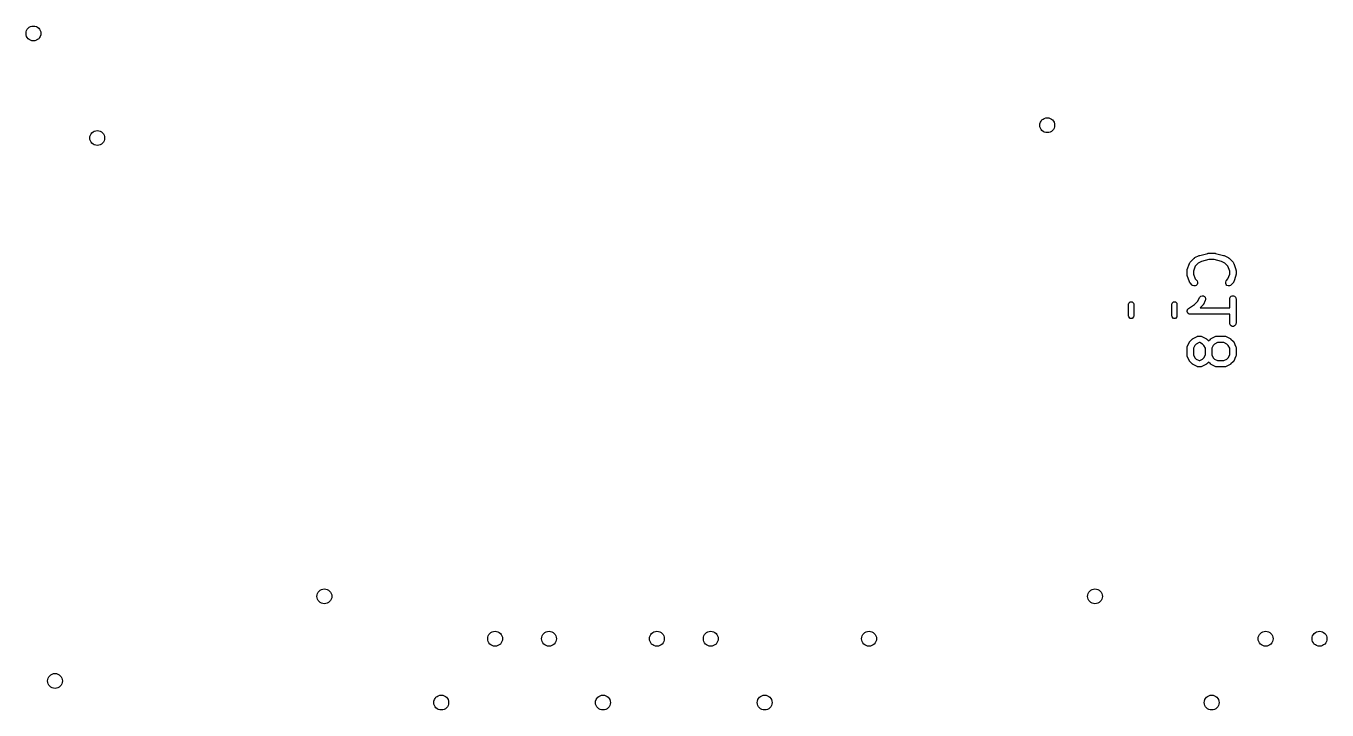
# Model space of a CAD drawing. Extents: x 2.52 to 5.05, y -5.23 to -2.64.
# Drawn here: x 2.523 to 3.73, y -5.227 to -4.593 of the extents above; entities that cross this region are included whole.
import ezdxf

# ---------------------------------------------------------------- set-up
doc = ezdxf.new("R2010")
doc.units = 0
doc.header["$MEASUREMENT"] = 0
doc.layers.add('BLACK', color=7, linetype='CONTINUOUS')

msp = doc.modelspace()

# ---------------------------------------------------------------- linework, layer by layer
at = {"layer": 'BLACK', "linetype": 'CONTINUOUS'}
for p, q in [((3.6, -4.8188), (3.6019, -4.8132)), ((3.6019, -4.8132), (3.6021, -4.8127)), ((3.6021, -4.8127), (3.6022, -4.8126)), ((3.6022, -4.8126), (3.6023, -4.8125)), ((3.6023, -4.8125), (3.6026, -4.812)), ((3.6026, -4.812), (3.6064, -4.8083)), ((3.6064, -4.8083), (3.6066, -4.8081)), ((3.6066, -4.8081), (3.6066, -4.808)), ((3.6066, -4.808), (3.6067, -4.808)), ((3.6067, -4.808), (3.6068, -4.8079)), ((3.6068, -4.8079), (3.6069, -4.8079)), ((3.6069, -4.8079), (3.6071, -4.8077)), ((3.6071, -4.8077), (3.6109, -4.8059)), ((3.6102, -4.8128), (3.6073, -4.8157)), ((3.6132, -4.8113), (3.6102, -4.8128)), ((3.6109, -4.8058), (3.6112, -4.8057)), ((3.6109, -4.8059), (3.6109, -4.8058)), ((3.6109, -4.8058), (3.6109, -4.8058)), ((3.6112, -4.8057), (3.6114, -4.8056)), ((3.6114, -4.8056), (3.6115, -4.8056)), ((3.6115, -4.8056), (3.619, -4.8038)), ((3.6115, -4.8056), (3.6115, -4.8056)), ((3.6201, -4.8096), (3.6132, -4.8113)), ((3.619, -4.8038), (3.6191, -4.8037)), ((3.6191, -4.8037), (3.6191, -4.8037)), ((3.6191, -4.8037), (3.6193, -4.8037)), ((3.6193, -4.8037), (3.6196, -4.8037)), ((3.6196, -4.8037), (3.6196, -4.8037)), ((3.6196, -4.8037), (3.6197, -4.8037)), ((3.6197, -4.8037), (3.6253, -4.8037)), ((3.625, -4.8096), (3.6201, -4.8096)), ((3.6318, -4.8113), (3.625, -4.8096)), ((3.6253, -4.8037), (3.6254, -4.8037)), ((3.6254, -4.8037), (3.6255, -4.8037)), ((3.6255, -4.8037), (3.6257, -4.8037)), ((3.6257, -4.8037), (3.6259, -4.8037)), ((3.6259, -4.8037), (3.6259, -4.8037)), ((3.6259, -4.8037), (3.626, -4.8038)), ((3.626, -4.8038), (3.6335, -4.8056)), ((3.6348, -4.8128), (3.6318, -4.8113)), ((3.6335, -4.8056), (3.6336, -4.8056)), ((3.6336, -4.8056), (3.6336, -4.8056)), ((3.6336, -4.8056), (3.6339, -4.8057)), ((3.6339, -4.8057), (3.6341, -4.8058)), ((3.6341, -4.8058), (3.6341, -4.8058)), ((3.6341, -4.8058), (3.6342, -4.8059)), ((3.6342, -4.8059), (3.6379, -4.8077)), ((3.6377, -4.8157), (3.6348, -4.8128)), ((3.6379, -4.8077), (3.6381, -4.8079)), ((3.6381, -4.8079), (3.6382, -4.8079)), ((3.6382, -4.8079), (3.6383, -4.808)), ((3.6383, -4.808), (3.6384, -4.808)), ((3.6384, -4.808), (3.6384, -4.8081)), ((3.6384, -4.8081), (3.6387, -4.8083)), ((3.6387, -4.8083), (3.6424, -4.812)), ((3.6424, -4.812), (3.6428, -4.8125)), ((3.6428, -4.8125), (3.6428, -4.8126)), ((3.6428, -4.8126), (3.6429, -4.8127)), ((3.6429, -4.8127), (3.6431, -4.8132)), ((3.6431, -4.8132), (3.645, -4.8188)), ((3.5999, -4.8192), (3.6, -4.8191)), ((3.5999, -4.8193), (3.5999, -4.8192)), ((3.5999, -4.8194), (3.5999, -4.8193)), ((3.5999, -4.8197), (3.5999, -4.8194)), ((3.5999, -4.8194), (3.5999, -4.8194)), ((3.5999, -4.8235), (3.5999, -4.8197)), ((3.5999, -4.8238), (3.5999, -4.8235)), ((3.5999, -4.8239), (3.5999, -4.8238)), ((3.5999, -4.824), (3.5999, -4.8239)), ((3.5999, -4.8241), (3.5999, -4.824)), ((3.6, -4.8241), (3.5999, -4.8241)), ((3.6, -4.8191), (3.6, -4.8188)), ((3.6, -4.8244), (3.6, -4.8241)), ((3.6019, -4.83), (3.6, -4.8244)), ((3.6073, -4.8157), (3.6058, -4.8202)), ((3.6058, -4.8202), (3.6058, -4.823)), ((3.6058, -4.823), (3.6073, -4.8275)), ((3.6393, -4.8202), (3.6377, -4.8157)), ((3.6377, -4.8275), (3.6393, -4.823)), ((3.6393, -4.823), (3.6393, -4.8202)), ((3.645, -4.8244), (3.6431, -4.83)), ((3.645, -4.8188), (3.6451, -4.8191)), ((3.6451, -4.8241), (3.645, -4.8244)), ((3.6451, -4.8191), (3.6451, -4.8192)), ((3.6451, -4.8192), (3.6451, -4.8193)), ((3.6451, -4.8193), (3.6451, -4.8194)), ((3.6451, -4.8194), (3.6451, -4.8194)), ((3.6451, -4.8194), (3.6452, -4.8197)), ((3.6452, -4.8235), (3.6451, -4.8238)), ((3.6451, -4.8238), (3.6451, -4.8239)), ((3.6451, -4.8239), (3.6451, -4.824)), ((3.6451, -4.824), (3.6451, -4.8241)), ((3.6451, -4.8241), (3.6451, -4.8241)), ((3.6452, -4.8197), (3.6452, -4.8235)), ((3.6021, -4.8306), (3.6019, -4.83)), ((3.6022, -4.8307), (3.6021, -4.8306)), ((3.6023, -4.8308), (3.6022, -4.8307)), ((3.6026, -4.8312), (3.6023, -4.8308)), ((3.6045, -4.8331), (3.6026, -4.8312)), ((3.6049, -4.8334), (3.6045, -4.8331)), ((3.606, -4.8339), (3.6049, -4.8334)), ((3.6072, -4.8339), (3.606, -4.8339)), ((3.6082, -4.8334), (3.6072, -4.8339)), ((3.6073, -4.8275), (3.6087, -4.8289)), ((3.609, -4.8326), (3.6082, -4.8334)), ((3.6087, -4.8289), (3.609, -4.8293)), ((3.609, -4.8293), (3.6095, -4.8304)), ((3.6095, -4.8316), (3.609, -4.8326)), ((3.6095, -4.8304), (3.6095, -4.8316)), ((3.6356, -4.8304), (3.636, -4.8293)), ((3.6356, -4.8316), (3.6356, -4.8304)), ((3.636, -4.8326), (3.6356, -4.8316)), ((3.636, -4.8293), (3.6364, -4.8289)), ((3.6368, -4.8334), (3.636, -4.8326)), ((3.6364, -4.8289), (3.6377, -4.8275)), ((3.6379, -4.8339), (3.6368, -4.8334)), ((3.639, -4.8339), (3.6379, -4.8339)), ((3.6401, -4.8334), (3.639, -4.8339)), ((3.6405, -4.8331), (3.6401, -4.8334)), ((3.6424, -4.8312), (3.6405, -4.8331)), ((3.6428, -4.8308), (3.6424, -4.8312)), ((3.6429, -4.8306), (3.6428, -4.8307)), ((3.6428, -4.8307), (3.6428, -4.8308)), ((3.6431, -4.83), (3.6429, -4.8306)), ((3.5457, -4.8499), (3.547, -4.8486)), ((3.547, -4.8486), (3.5488, -4.8486)), ((3.5488, -4.8486), (3.5501, -4.8499)), ((3.5859, -4.8499), (3.5872, -4.8486)), ((3.5872, -4.8486), (3.589, -4.8486)), ((3.589, -4.8486), (3.5903, -4.8499)), ((3.6066, -4.8512), (3.6098, -4.848)), ((3.6098, -4.848), (3.6114, -4.8447)), ((3.6114, -4.8447), (3.6118, -4.8442)), ((3.6118, -4.8442), (3.6126, -4.8434)), ((3.6126, -4.8434), (3.6137, -4.8431)), ((3.6137, -4.8431), (3.6149, -4.8431)), ((3.6149, -4.8431), (3.6159, -4.8437)), ((3.6167, -4.8473), (3.6149, -4.8511)), ((3.6159, -4.8437), (3.6166, -4.8445)), ((3.6166, -4.8445), (3.617, -4.8456)), ((3.6169, -4.8468), (3.6167, -4.8473)), ((3.617, -4.8456), (3.6169, -4.8468)), ((3.6393, -4.8454), (3.6398, -4.8443)), ((3.6393, -4.846), (3.6393, -4.8454)), ((3.6393, -4.8543), (3.6393, -4.846)), ((3.6398, -4.8443), (3.6406, -4.8435)), ((3.6406, -4.8435), (3.6416, -4.8431)), ((3.6416, -4.8431), (3.6428, -4.8431)), ((3.6428, -4.8431), (3.6438, -4.8435)), ((3.6438, -4.8435), (3.6447, -4.8443)), ((3.6447, -4.8443), (3.6451, -4.8454)), ((3.6451, -4.8454), (3.6452, -4.846)), ((3.6452, -4.846), (3.6452, -4.8685)), ((3.5456, -4.8508), (3.5457, -4.8499)), ((3.5456, -4.8618), (3.5456, -4.8508)), ((3.5457, -4.8627), (3.5456, -4.8618)), ((3.5501, -4.8499), (3.5503, -4.8508)), ((3.5503, -4.8618), (3.5501, -4.8627)), ((3.5503, -4.8508), (3.5503, -4.8618)), ((3.5857, -4.8508), (3.5859, -4.8499)), ((3.5857, -4.8618), (3.5857, -4.8508)), ((3.5859, -4.8627), (3.5857, -4.8618)), ((3.5903, -4.8499), (3.5904, -4.8508)), ((3.5904, -4.8618), (3.5903, -4.8627)), ((3.5904, -4.8508), (3.5904, -4.8618)), ((3.5999, -4.8567), (3.6001, -4.8564)), ((3.5999, -4.8569), (3.5999, -4.8567)), ((3.5999, -4.8572), (3.5999, -4.8569)), ((3.5999, -4.8575), (3.5999, -4.8572)), ((3.5999, -4.8578), (3.5999, -4.8575)), ((3.6001, -4.8581), (3.5999, -4.8578)), ((3.6001, -4.8561), (3.6003, -4.8559)), ((3.6001, -4.8564), (3.6001, -4.8561)), ((3.6001, -4.8584), (3.6001, -4.8581)), ((3.6003, -4.8586), (3.6001, -4.8584)), ((3.6003, -4.8559), (3.6004, -4.8556)), ((3.6004, -4.8589), (3.6003, -4.8586)), ((3.6004, -4.8556), (3.6006, -4.8554)), ((3.6006, -4.8591), (3.6004, -4.8589)), ((3.6006, -4.8554), (3.6007, -4.8551)), ((3.6007, -4.8593), (3.6006, -4.8591)), ((3.6007, -4.8551), (3.6012, -4.8548)), ((3.601, -4.8595), (3.6007, -4.8593)), ((3.6012, -4.8597), (3.601, -4.8595)), ((3.6012, -4.8548), (3.6066, -4.8512)), ((3.6012, -4.8548), (3.6012, -4.8548)), ((3.6012, -4.8548), (3.6012, -4.8548)), ((3.6012, -4.8548), (3.6012, -4.8548)), ((3.6015, -4.8598), (3.6012, -4.8597)), ((3.6017, -4.86), (3.6015, -4.8598)), ((3.602, -4.86), (3.6017, -4.86)), ((3.6023, -4.8601), (3.602, -4.86)), ((3.6028, -4.8602), (3.6023, -4.8601)), ((3.6393, -4.8602), (3.6028, -4.8602)), ((3.6028, -4.8602), (3.6028, -4.8602)), ((3.6028, -4.8602), (3.6028, -4.8602)), ((3.6028, -4.8602), (3.6028, -4.8602)), ((3.6143, -4.8518), (3.6118, -4.8543)), ((3.6118, -4.8543), (3.6393, -4.8543)), ((3.6145, -4.8516), (3.6143, -4.8518)), ((3.6146, -4.8515), (3.6145, -4.8515)), ((3.6145, -4.8515), (3.6145, -4.8516)), ((3.6147, -4.8514), (3.6146, -4.8515)), ((3.6149, -4.8511), (3.6147, -4.8513)), ((3.6147, -4.8513), (3.6147, -4.8514)), ((3.6393, -4.8685), (3.6393, -4.8602)), ((3.547, -4.864), (3.5457, -4.8627)), ((3.5488, -4.864), (3.547, -4.864)), ((3.5501, -4.8627), (3.5488, -4.864)), ((3.5872, -4.864), (3.5859, -4.8627)), ((3.589, -4.864), (3.5872, -4.864)), ((3.5903, -4.8627), (3.589, -4.864)), ((3.6393, -4.8691), (3.6393, -4.8685)), ((3.6398, -4.8701), (3.6393, -4.8691)), ((3.6406, -4.8709), (3.6398, -4.8701)), ((3.6416, -4.8714), (3.6406, -4.8709)), ((3.6428, -4.8714), (3.6416, -4.8714)), ((3.6438, -4.8709), (3.6428, -4.8714)), ((3.6447, -4.8701), (3.6438, -4.8709)), ((3.6451, -4.8691), (3.6447, -4.8701)), ((3.6452, -4.8685), (3.6451, -4.8691)), ((3.6002, -4.8897), (3.6021, -4.8859)), ((3.6021, -4.8859), (3.6022, -4.8857)), ((3.6022, -4.8857), (3.6023, -4.8856)), ((3.6023, -4.8855), (3.6024, -4.8854)), ((3.6023, -4.8856), (3.6023, -4.8855)), ((3.6024, -4.8854), (3.6026, -4.8851)), ((3.6024, -4.8854), (3.6024, -4.8854)), ((3.6026, -4.8851), (3.6045, -4.8833)), ((3.6045, -4.8833), (3.6047, -4.8831)), ((3.6047, -4.8831), (3.6048, -4.883)), ((3.6048, -4.883), (3.6049, -4.883)), ((3.6049, -4.883), (3.6049, -4.8829)), ((3.6049, -4.8829), (3.605, -4.8829)), ((3.605, -4.8829), (3.6053, -4.8827)), ((3.6053, -4.8827), (3.609, -4.8808)), ((3.609, -4.8808), (3.6096, -4.8806)), ((3.6096, -4.8806), (3.6097, -4.8806)), ((3.6097, -4.8806), (3.6098, -4.8806)), ((3.6098, -4.8806), (3.6103, -4.8805)), ((3.6103, -4.8805), (3.6122, -4.8805)), ((3.6122, -4.8805), (3.6128, -4.8806)), ((3.6128, -4.8806), (3.6129, -4.8806)), ((3.6129, -4.8806), (3.613, -4.8806)), ((3.613, -4.8806), (3.6135, -4.8808)), ((3.6135, -4.8808), (3.6173, -4.8827)), ((3.6173, -4.8827), (3.6175, -4.8829)), ((3.6175, -4.8829), (3.6176, -4.8829)), ((3.6176, -4.8829), (3.6177, -4.883)), ((3.6177, -4.883), (3.6178, -4.883)), ((3.6178, -4.883), (3.6178, -4.8831)), ((3.6178, -4.8831), (3.618, -4.8833)), ((3.618, -4.8833), (3.6197, -4.8849)), ((3.6197, -4.8849), (3.6214, -4.8833)), ((3.6214, -4.8833), (3.6216, -4.8831)), ((3.6216, -4.8831), (3.6216, -4.883)), ((3.6216, -4.883), (3.6217, -4.883)), ((3.6217, -4.883), (3.6218, -4.8829)), ((3.6218, -4.8829), (3.6219, -4.8829)), ((3.6219, -4.8829), (3.6221, -4.8827)), ((3.6221, -4.8827), (3.6259, -4.8808)), ((3.6259, -4.8808), (3.6264, -4.8806)), ((3.6264, -4.8806), (3.6265, -4.8806)), ((3.6265, -4.8806), (3.6266, -4.8806)), ((3.6266, -4.8806), (3.6272, -4.8805)), ((3.6272, -4.8805), (3.6347, -4.8805)), ((3.6347, -4.8805), (3.6353, -4.8806)), ((3.6353, -4.8806), (3.6354, -4.8806)), ((3.6354, -4.8806), (3.6355, -4.8806)), ((3.6355, -4.8806), (3.636, -4.8808)), ((3.636, -4.8808), (3.6398, -4.8827)), ((3.6398, -4.8827), (3.64, -4.8829)), ((3.64, -4.8829), (3.6401, -4.8829)), ((3.6401, -4.8829), (3.6402, -4.883)), ((3.6402, -4.883), (3.6403, -4.883)), ((3.6403, -4.883), (3.6403, -4.8831)), ((3.6403, -4.8831), (3.6405, -4.8833)), ((3.6405, -4.8833), (3.6424, -4.8851)), ((3.6424, -4.8851), (3.6426, -4.8854)), ((3.6426, -4.8854), (3.6427, -4.8854)), ((3.6427, -4.8854), (3.6427, -4.8855)), ((3.6427, -4.8855), (3.6428, -4.8856)), ((3.6428, -4.8856), (3.6428, -4.8857)), ((3.6428, -4.8857), (3.643, -4.8859)), ((3.643, -4.8859), (3.6448, -4.8897)), ((3.5999, -4.8904), (3.6, -4.8903)), ((3.5999, -4.891), (3.5999, -4.8904)), ((3.5999, -4.8985), (3.5999, -4.891)), ((3.6, -4.8902), (3.6002, -4.8897)), ((3.6, -4.8903), (3.6, -4.8902)), ((3.6071, -4.889), (3.6058, -4.8917)), ((3.6058, -4.8917), (3.6058, -4.8978)), ((3.6058, -4.8978), (3.6071, -4.9005)), ((3.6083, -4.8878), (3.6071, -4.889)), ((3.611, -4.8864), (3.6083, -4.8878)), ((3.6115, -4.8864), (3.611, -4.8864)), ((3.6142, -4.8878), (3.6115, -4.8864)), ((3.6154, -4.889), (3.6142, -4.8878)), ((3.6168, -4.8917), (3.6154, -4.889)), ((3.6154, -4.9005), (3.6168, -4.8978)), ((3.6168, -4.8978), (3.6168, -4.8917)), ((3.624, -4.889), (3.6227, -4.8917)), ((3.6227, -4.8917), (3.6227, -4.8978)), ((3.6227, -4.8978), (3.624, -4.9005)), ((3.6252, -4.8878), (3.624, -4.889)), ((3.6279, -4.8864), (3.6252, -4.8878)), ((3.634, -4.8864), (3.6279, -4.8864)), ((3.6367, -4.8878), (3.634, -4.8864)), ((3.6379, -4.889), (3.6367, -4.8878)), ((3.6393, -4.8917), (3.6379, -4.889)), ((3.6379, -4.9005), (3.6393, -4.8978)), ((3.6393, -4.8978), (3.6393, -4.8917)), ((3.6448, -4.8897), (3.6451, -4.8902)), ((3.6451, -4.8902), (3.6451, -4.8903)), ((3.6451, -4.8903), (3.6451, -4.8904)), ((3.6451, -4.8904), (3.6452, -4.891)), ((3.6452, -4.891), (3.6452, -4.8985)), ((3.5999, -4.8991), (3.5999, -4.8985)), ((3.6, -4.8992), (3.5999, -4.8991)), ((3.6, -4.8993), (3.6, -4.8992)), ((3.6002, -4.8998), (3.6, -4.8993)), ((3.6021, -4.9036), (3.6002, -4.8998)), ((3.6022, -4.9038), (3.6021, -4.9036)), ((3.6023, -4.9039), (3.6022, -4.9038)), ((3.6023, -4.904), (3.6023, -4.9039)), ((3.6024, -4.904), (3.6023, -4.904)), ((3.6024, -4.9041), (3.6024, -4.904)), ((3.6026, -4.9043), (3.6024, -4.9041)), ((3.6045, -4.9062), (3.6026, -4.9043)), ((3.6047, -4.9064), (3.6045, -4.9062)), ((3.6048, -4.9064), (3.6047, -4.9064)), ((3.6049, -4.9065), (3.6048, -4.9064)), ((3.6049, -4.9066), (3.6049, -4.9065)), ((3.605, -4.9066), (3.6049, -4.9066)), ((3.6053, -4.9067), (3.605, -4.9066)), ((3.609, -4.9086), (3.6053, -4.9067)), ((3.6071, -4.9005), (3.6083, -4.9017)), ((3.6083, -4.9017), (3.611, -4.903)), ((3.6096, -4.9088), (3.609, -4.9086)), ((3.6097, -4.9088), (3.6096, -4.9088)), ((3.6098, -4.9089), (3.6097, -4.9088)), ((3.6103, -4.9089), (3.6098, -4.9089)), ((3.6122, -4.9089), (3.6103, -4.9089)), ((3.611, -4.903), (3.6115, -4.903)), ((3.6115, -4.903), (3.6142, -4.9017)), ((3.6128, -4.9089), (3.6122, -4.9089)), ((3.6129, -4.9088), (3.6128, -4.9089)), ((3.613, -4.9088), (3.6129, -4.9088)), ((3.6135, -4.9086), (3.613, -4.9088)), ((3.6173, -4.9067), (3.6135, -4.9086)), ((3.6142, -4.9017), (3.6154, -4.9005)), ((3.6175, -4.9066), (3.6173, -4.9067)), ((3.6176, -4.9066), (3.6175, -4.9066)), ((3.6177, -4.9065), (3.6176, -4.9066)), ((3.6178, -4.9064), (3.6177, -4.9065)), ((3.618, -4.9062), (3.6178, -4.9064)), ((3.6178, -4.9064), (3.6178, -4.9064)), ((3.6197, -4.9045), (3.618, -4.9062)), ((3.6214, -4.9062), (3.6197, -4.9045)), ((3.6216, -4.9064), (3.6214, -4.9062)), ((3.6217, -4.9065), (3.6216, -4.9064)), ((3.6216, -4.9064), (3.6216, -4.9064)), ((3.6218, -4.9066), (3.6217, -4.9065)), ((3.6219, -4.9066), (3.6218, -4.9066)), ((3.6221, -4.9067), (3.6219, -4.9066)), ((3.6259, -4.9086), (3.6221, -4.9067)), ((3.624, -4.9005), (3.6252, -4.9017)), ((3.6252, -4.9017), (3.6279, -4.903)), ((3.6264, -4.9088), (3.6259, -4.9086)), ((3.6265, -4.9088), (3.6264, -4.9088)), ((3.6266, -4.9089), (3.6265, -4.9088)), ((3.6272, -4.9089), (3.6266, -4.9089)), ((3.6347, -4.9089), (3.6272, -4.9089)), ((3.6279, -4.903), (3.634, -4.903)), ((3.634, -4.903), (3.6367, -4.9017)), ((3.6353, -4.9089), (3.6347, -4.9089)), ((3.6354, -4.9088), (3.6353, -4.9089)), ((3.6355, -4.9088), (3.6354, -4.9088)), ((3.636, -4.9086), (3.6355, -4.9088)), ((3.6398, -4.9067), (3.636, -4.9086)), ((3.6367, -4.9017), (3.6379, -4.9005)), ((3.64, -4.9066), (3.6398, -4.9067)), ((3.6401, -4.9066), (3.64, -4.9066)), ((3.6402, -4.9065), (3.6401, -4.9066)), ((3.6403, -4.9064), (3.6402, -4.9065)), ((3.6405, -4.9062), (3.6403, -4.9064)), ((3.6403, -4.9064), (3.6403, -4.9064)), ((3.6424, -4.9043), (3.6405, -4.9062)), ((3.6426, -4.9041), (3.6424, -4.9043)), ((3.6427, -4.904), (3.6426, -4.9041)), ((3.6428, -4.9039), (3.6427, -4.904)), ((3.6427, -4.904), (3.6427, -4.904)), ((3.643, -4.9036), (3.6428, -4.9038)), ((3.6428, -4.9038), (3.6428, -4.9039)), ((3.6448, -4.8998), (3.643, -4.9036)), ((3.6451, -4.8993), (3.6448, -4.8998)), ((3.6452, -4.8985), (3.6451, -4.8991)), ((3.6451, -4.8991), (3.6451, -4.8992)), ((3.6451, -4.8992), (3.6451, -4.8993))]:
    msp.add_line(p, q, dxfattribs=at)
at = {"layer": 'BLACK'}
for centre in [(2.53, -4.6), (3.4701, -4.685), (2.5891, -4.6969), (2.7998, -5.1216), (3.5144, -5.1216), (2.9581, -5.1609), (3.0081, -5.1609), (3.1081, -5.1609), (3.1581, -5.1609), (3.3049, -5.1609), (3.6726, -5.1609), (3.7226, -5.1609), (2.55, -5.2), (2.9081, -5.22), (3.0581, -5.22), (3.2081, -5.22), (3.6226, -5.22)]:
    msp.add_circle(centre, 0.00689, dxfattribs=at)

doc.saveas('drawing.dxf')
